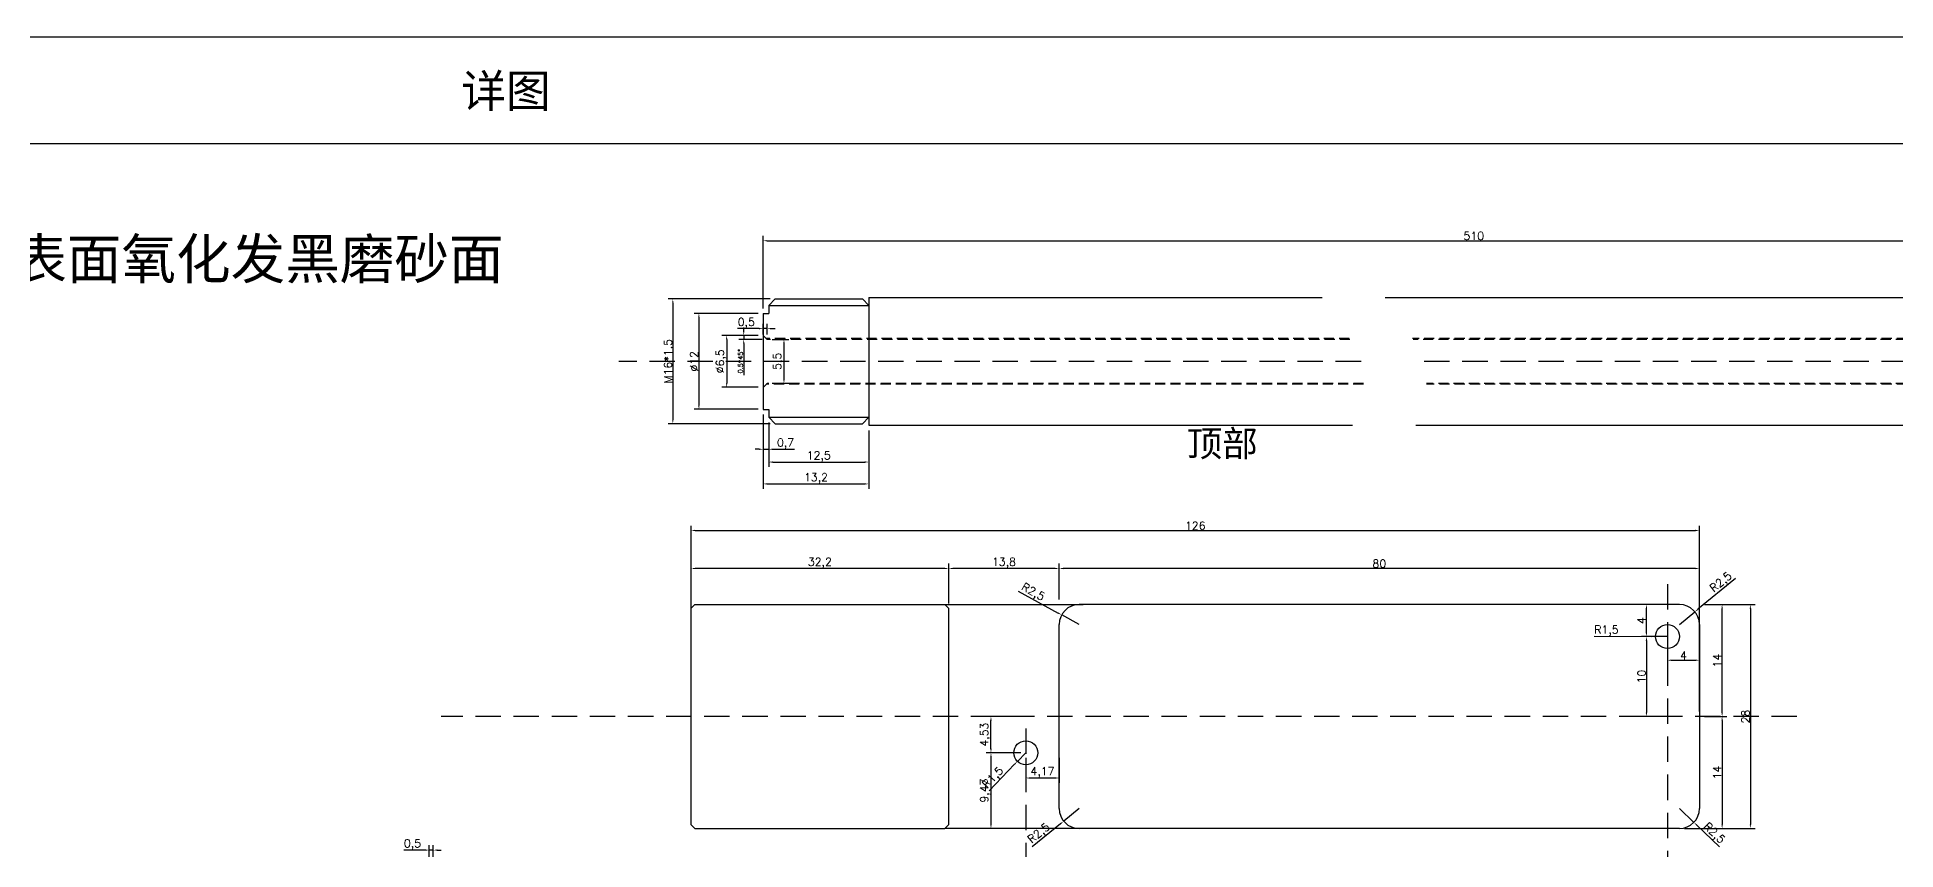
# Model space of a CAD drawing. Header units: millimetres. Extents: x 6817 to 10425, y -2870 to -164.
# Drawn here: x 9607.9 to 9840.1, y -265.9 to -164.3 of the extents above; entities that cross this region are included whole.
import ezdxf

# ---------------------------------------------------------------- set-up
doc = ezdxf.new("R2010")
doc.units = ezdxf.units.MM
doc.linetypes.add('HIDDEN', pattern=[9.525, 6.35, -3.175])
doc.layers.add('图层2', color=108, linetype='Continuous')
doc.styles.get("Standard").update_dxf_attribs({"font": 'txt', "bigfont": 'gbcbig.shx'})
doc.dimstyles.new('ISO-25', dxfattribs={"dimtxt": 1, "dimasz": 0.5, "dimexe": 0.6, "dimexo": 0.625, "dimgap": 0.1, "dimtad": 1, "dimtxsty": 'Standard', "dimcen": 2.5, "dimadec": 0, "dimazin": 0, "dimtfac": 1, "dimtmove": 0, "dimatfit": 3, "dimfxl": 1, "dimarcsym": 0})

# ---------------------------------------------------------------- blocks, each defined once
blk = doc.blocks.new('*D740')
at = {"layer": 'Defpoints', "color": 0, "linetype": 'ByBlock', "transparency": 16777216}
for p in [(9815.54, -235.23), (9818.37, -235.23), (9815.54, -249.23)]:
    blk.add_point(p, dxfattribs=at)
at = {"layer": '图层2', "color": 0, "linetype": 'ByBlock', "lineweight": -2, "transparency": 16777216}
for p, q in [((9816.17, -235.23), (9818.97, -235.23)), ((9818.37, -248.73), (9818.37, -235.73)), ((9816.17, -249.23), (9818.97, -249.23))]:
    blk.add_line(p, q, dxfattribs=at)
at = {"layer": '图层2', "color": 0, "linetype": 'ByBlock', "transparency": 16777216}
for points in [[(9818.29, -235.73), (9818.46, -235.73), (9818.37, -235.23)], [(9818.29, -248.73), (9818.46, -248.73), (9818.37, -249.23)]]:
    blk.add_solid(points, dxfattribs=at)
at = {"layer": '图层2', "color": 0, "linetype": 'ByBlock', "transparency": 16777216, "insert": (9817.77, -242.23), "char_height": 1, "attachment_point": 5, "rotation": 90}
blk.add_mtext('14', dxfattribs=at)
blk = doc.blocks.new('*D1229')
at = {"layer": 'Defpoints', "color": 0, "linetype": 'ByBlock', "transparency": 16777216}
for p in [(9818.37, -249.23), (9813.04, -263.23), (9818.37, -263.23)]:
    blk.add_point(p, dxfattribs=at)
at = {"layer": '图层2', "color": 0, "linetype": 'ByBlock', "lineweight": -2, "transparency": 16777216}
for p, q in [((9817.75, -249.23), (9817.77, -249.23)), ((9818.37, -249.73), (9818.37, -262.73)), ((9813.67, -263.23), (9818.97, -263.23))]:
    blk.add_line(p, q, dxfattribs=at)
at = {"layer": '图层2', "color": 0, "linetype": 'ByBlock', "transparency": 16777216}
for points in [[(9818.29, -249.73), (9818.46, -249.73), (9818.37, -249.23)], [(9818.29, -262.73), (9818.46, -262.73), (9818.37, -263.23)]]:
    blk.add_solid(points, dxfattribs=at)
at = {"layer": '图层2', "color": 0, "linetype": 'ByBlock', "transparency": 16777216, "insert": (9817.77, -256.23), "char_height": 1, "attachment_point": 5, "rotation": 90}
blk.add_mtext('14', dxfattribs=at)
blk = doc.blocks.new('*D741')
at = {"layer": 'Defpoints', "color": 0, "linetype": 'ByBlock', "transparency": 16777216}
for p in [(9735.55, -230.71), (9735.55, -235.23), (9815.54, -235.23)]:
    blk.add_point(p, dxfattribs=at)
at = {"layer": '图层2', "color": 0, "linetype": 'ByBlock', "lineweight": -2, "transparency": 16777216}
for p, q in [((9735.55, -234.6), (9735.55, -230.11)), ((9815.04, -230.71), (9736.05, -230.71)), ((9815.54, -234.6), (9815.54, -230.11))]:
    blk.add_line(p, q, dxfattribs=at)
at = {"layer": '图层2', "color": 0, "linetype": 'ByBlock', "transparency": 16777216}
for points in [[(9736.05, -230.63), (9736.05, -230.8), (9735.55, -230.71)], [(9815.04, -230.63), (9815.04, -230.8), (9815.54, -230.71)]]:
    blk.add_solid(points, dxfattribs=at)
at = {"layer": '图层2', "color": 0, "linetype": 'ByBlock', "transparency": 16777216, "insert": (9775.55, -230.11), "char_height": 1, "attachment_point": 5}
blk.add_mtext('80', dxfattribs=at)
blk = doc.blocks.new('*D742')
at = {"layer": 'Defpoints', "color": 0, "linetype": 'ByBlock', "transparency": 16777216}
for p in [(9721.75, -230.71), (9721.75, -235.23), (9735.55, -235.23)]:
    blk.add_point(p, dxfattribs=at)
at = {"layer": '图层2', "color": 0, "linetype": 'ByBlock', "lineweight": -2, "transparency": 16777216}
for p, q in [((9721.75, -234.6), (9721.75, -230.11)), ((9735.05, -230.71), (9722.25, -230.71)), ((9735.55, -234.6), (9735.55, -230.11))]:
    blk.add_line(p, q, dxfattribs=at)
at = {"layer": '图层2', "color": 0, "linetype": 'ByBlock', "transparency": 16777216}
for points in [[(9722.25, -230.63), (9722.25, -230.8), (9721.75, -230.71)], [(9735.05, -230.63), (9735.05, -230.8), (9735.55, -230.71)]]:
    blk.add_solid(points, dxfattribs=at)
at = {"layer": '图层2', "color": 0, "linetype": 'ByBlock', "transparency": 16777216, "insert": (9728.65, -230.03), "char_height": 1, "attachment_point": 5}
blk.add_mtext('13,8', dxfattribs=at)
blk = doc.blocks.new('*D1230')
at = {"layer": 'Defpoints', "color": 0, "linetype": 'ByBlock'}
for p in [(9689.55, -230.71), (9689.55, -235.73), (9721.75, -235.73)]:
    blk.add_point(p, dxfattribs=at)
at = {"layer": '图层2', "color": 0, "linetype": 'ByBlock', "lineweight": -2}
for p, q in [((9689.55, -235.1), (9689.55, -230.11)), ((9721.25, -230.71), (9690.05, -230.71)), ((9721.75, -235.1), (9721.75, -230.11))]:
    blk.add_line(p, q, dxfattribs=at)
at = {"layer": '图层2', "color": 0, "linetype": 'ByBlock'}
for points in [[(9690.05, -230.63), (9690.05, -230.8), (9689.55, -230.71)], [(9721.25, -230.63), (9721.25, -230.8), (9721.75, -230.71)]]:
    blk.add_solid(points, dxfattribs=at)
at = {"layer": '图层2', "color": 0, "linetype": 'ByBlock', "insert": (9705.65, -230.03), "char_height": 1, "attachment_point": 5}
blk.add_mtext('32,2', dxfattribs=at)
blk = doc.blocks.new('*D1231')
at = {"layer": 'Defpoints', "color": 0, "linetype": 'ByBlock', "transparency": 16777216}
for p in [(9731.38, -253.76), (9735.55, -253.76), (9735.55, -256.91)]:
    blk.add_point(p, dxfattribs=at)
at = {"layer": '图层2', "color": 0, "linetype": 'ByBlock', "lineweight": -2, "transparency": 16777216}
for p, q in [((9731.38, -254.38), (9731.38, -257.51)), ((9735.55, -254.38), (9735.55, -257.51)), ((9731.88, -256.91), (9735.05, -256.91))]:
    blk.add_line(p, q, dxfattribs=at)
at = {"layer": '图层2', "color": 0, "linetype": 'ByBlock', "transparency": 16777216}
for points in [[(9731.88, -256.83), (9731.88, -257), (9731.38, -256.91)], [(9735.05, -256.83), (9735.05, -257), (9735.55, -256.91)]]:
    blk.add_solid(points, dxfattribs=at)
at = {"layer": '图层2', "color": 0, "linetype": 'ByBlock', "transparency": 16777216, "insert": (9733.46, -256.23), "char_height": 1, "attachment_point": 5}
blk.add_mtext('4,17', dxfattribs=at)
blk = doc.blocks.new('*D1232')
at = {"layer": 'Defpoints', "color": 0, "linetype": 'ByBlock', "transparency": 16777216}
for p in [(9727.03, -249.23), (9730.99, -249.23), (9731.38, -253.76)]:
    blk.add_point(p, dxfattribs=at)
at = {"layer": '图层2', "color": 0, "linetype": 'ByBlock', "lineweight": -2, "transparency": 16777216}
for p, q in [((9730.37, -249.23), (9726.43, -249.23)), ((9727.03, -253.26), (9727.03, -249.73)), ((9730.75, -253.76), (9726.43, -253.76))]:
    blk.add_line(p, q, dxfattribs=at)
at = {"layer": '图层2', "color": 0, "linetype": 'ByBlock', "transparency": 16777216}
for points in [[(9726.94, -249.73), (9727.11, -249.73), (9727.03, -249.23)], [(9726.94, -253.26), (9727.11, -253.26), (9727.03, -253.76)]]:
    blk.add_solid(points, dxfattribs=at)
at = {"layer": '图层2', "color": 0, "linetype": 'ByBlock', "transparency": 16777216, "insert": (9726.34, -251.49), "char_height": 1, "attachment_point": 5, "rotation": 90}
blk.add_mtext('4,53', dxfattribs=at)
blk = doc.blocks.new('*D743')
at = {"layer": 'Defpoints', "color": 0, "linetype": 'ByBlock'}
for p in [(9816.17, -235.23), (9816.07, -263.23), (9821.9, -263.23)]:
    blk.add_point(p, dxfattribs=at)
at = {"layer": '图层2', "color": 0, "linetype": 'ByBlock', "lineweight": -2}
for p, q in [((9816.79, -235.23), (9822.5, -235.23)), ((9821.9, -235.73), (9821.9, -262.73)), ((9816.7, -263.23), (9822.5, -263.23))]:
    blk.add_line(p, q, dxfattribs=at)
at = {"layer": '图层2', "color": 0, "linetype": 'ByBlock'}
for points in [[(9821.82, -235.73), (9821.98, -235.73), (9821.9, -235.23)], [(9821.82, -262.73), (9821.98, -262.73), (9821.9, -263.23)]]:
    blk.add_solid(points, dxfattribs=at)
at = {"layer": '图层2', "color": 0, "linetype": 'ByBlock', "insert": (9821.3, -249.23), "char_height": 1, "attachment_point": 5, "rotation": 90}
blk.add_mtext('28', dxfattribs=at)
blk = doc.blocks.new('*D1233')
at = {"layer": 'Defpoints', "color": 0, "linetype": 'ByBlock', "transparency": 16777216}
for p in [(9810.04, -239.22), (9811.54, -239.23)]:
    blk.add_point(p, dxfattribs=at)
at = {"layer": '图层2', "color": 0, "linetype": 'ByBlock', "lineweight": -2, "transparency": 16777216}
for p, q in [((9802.4, -239.19), (9809.54, -239.22)), ((9811.54, -239.23), (9810.04, -239.22))]:
    blk.add_line(p, q, dxfattribs=at)
at = {"layer": '图层2', "color": 0, "linetype": 'ByBlock', "transparency": 16777216}
blk.add_solid([(9809.55, -239.13), (9809.54, -239.3), (9810.04, -239.22)], dxfattribs=at)
at = {"layer": '图层2', "color": 0, "linetype": 'ByBlock', "transparency": 16777216, "insert": (9803.92, -238.51), "char_height": 1, "attachment_point": 5, "rotation": 359.7505}
blk.add_mtext('R1,5', dxfattribs=at)
blk = doc.blocks.new('*D1234')
at = {"layer": 'Defpoints', "color": 0, "linetype": 'ByBlock', "transparency": 16777216}
for p in [(9811.54, -239.23), (9815.54, -239.23), (9815.54, -242.18)]:
    blk.add_point(p, dxfattribs=at)
at = {"layer": '图层2', "color": 0, "linetype": 'ByBlock', "lineweight": -2, "transparency": 16777216}
for p, q in [((9811.54, -239.85), (9811.54, -242.78)), ((9815.54, -239.85), (9815.54, -242.78)), ((9812.04, -242.18), (9815.04, -242.18))]:
    blk.add_line(p, q, dxfattribs=at)
at = {"layer": '图层2', "color": 0, "linetype": 'ByBlock', "transparency": 16777216}
for points in [[(9812.04, -242.1), (9812.04, -242.27), (9811.54, -242.18)], [(9815.04, -242.1), (9815.04, -242.27), (9815.54, -242.18)]]:
    blk.add_solid(points, dxfattribs=at)
at = {"layer": '图层2', "color": 0, "linetype": 'ByBlock', "transparency": 16777216, "insert": (9813.54, -241.58), "char_height": 1, "attachment_point": 5}
blk.add_mtext('4', dxfattribs=at)
blk = doc.blocks.new('*D1235')
at = {"layer": 'Defpoints', "color": 0, "linetype": 'ByBlock', "transparency": 16777216}
for p in [(9808.92, -235.23), (9812.03, -235.23), (9811.54, -239.23)]:
    blk.add_point(p, dxfattribs=at)
at = {"layer": '图层2', "color": 0, "linetype": 'ByBlock', "lineweight": -2, "transparency": 16777216}
for p, q in [((9811.41, -235.23), (9808.32, -235.23)), ((9808.92, -238.73), (9808.92, -235.73)), ((9810.92, -239.23), (9808.32, -239.23))]:
    blk.add_line(p, q, dxfattribs=at)
at = {"layer": '图层2', "color": 0, "linetype": 'ByBlock', "transparency": 16777216}
for points in [[(9808.83, -235.73), (9809, -235.73), (9808.92, -235.23)], [(9808.83, -238.73), (9809, -238.73), (9808.92, -239.23)]]:
    blk.add_solid(points, dxfattribs=at)
at = {"layer": '图层2', "color": 0, "linetype": 'ByBlock', "transparency": 16777216, "insert": (9808.32, -237.23), "char_height": 1, "attachment_point": 5, "rotation": 90}
blk.add_mtext('4', dxfattribs=at)
blk = doc.blocks.new('*D1236')
at = {"layer": 'Defpoints', "color": 0, "linetype": 'ByBlock', "transparency": 16777216}
for p in [(9811.54, -239.23), (9808.92, -249.23), (9811.54, -249.23)]:
    blk.add_point(p, dxfattribs=at)
at = {"layer": '图层2', "color": 0, "linetype": 'ByBlock', "lineweight": -2, "transparency": 16777216}
for p, q in [((9810.92, -239.23), (9808.32, -239.23)), ((9808.92, -239.73), (9808.92, -248.73)), ((9810.92, -249.23), (9808.32, -249.23))]:
    blk.add_line(p, q, dxfattribs=at)
at = {"layer": '图层2', "color": 0, "linetype": 'ByBlock', "transparency": 16777216}
for points in [[(9808.83, -239.73), (9809, -239.73), (9808.92, -239.23)], [(9808.83, -248.73), (9809, -248.73), (9808.92, -249.23)]]:
    blk.add_solid(points, dxfattribs=at)
at = {"layer": '图层2', "color": 0, "linetype": 'ByBlock', "transparency": 16777216, "insert": (9808.32, -244.23), "char_height": 1, "attachment_point": 5, "rotation": 90}
blk.add_mtext('10', dxfattribs=at)
blk = doc.blocks.new('*D1237')
at = {"layer": 'Defpoints', "color": 0, "linetype": 'ByBlock', "transparency": 16777216}
for p in [(9730.33, -254.83), (9731.38, -253.76)]:
    blk.add_point(p, dxfattribs=at)
at = {"layer": '图层2', "color": 0, "linetype": 'ByBlock', "lineweight": -2, "transparency": 16777216}
for p, q in [((9726.79, -258.5), (9729.98, -255.19)), ((9731.38, -253.76), (9730.33, -254.83))]:
    blk.add_line(p, q, dxfattribs=at)
at = {"layer": '图层2', "color": 0, "linetype": 'ByBlock', "transparency": 16777216}
blk.add_solid([(9729.92, -255.14), (9730.04, -255.25), (9730.33, -254.83)], dxfattribs=at)
at = {"layer": '图层2', "color": 0, "linetype": 'ByBlock', "transparency": 16777216, "insert": (9727.35, -256.93), "char_height": 1, "attachment_point": 5, "rotation": 45.9416}
blk.add_mtext('R1,5', dxfattribs=at)
blk = doc.blocks.new('*D1326')
at = {"layer": 'Defpoints', "color": 0, "linetype": 'ByBlock', "transparency": 16777216}
for p in [(9814.97, -236.14), (9813.04, -237.73)]:
    blk.add_point(p, dxfattribs=at)
at = {"layer": '图层2', "color": 0, "linetype": 'ByBlock', "lineweight": -2, "transparency": 16777216}
for p, q in [((9820.03, -231.95), (9815.36, -235.82)), ((9813.04, -237.73), (9814.97, -236.14))]:
    blk.add_line(p, q, dxfattribs=at)
at = {"layer": '图层2', "color": 0, "linetype": 'ByBlock', "transparency": 16777216}
blk.add_solid([(9815.31, -235.75), (9815.41, -235.88), (9814.97, -236.14)], dxfattribs=at)
at = {"layer": '图层2', "color": 0, "linetype": 'ByBlock', "transparency": 16777216, "insert": (9818.3, -232.5), "char_height": 1, "attachment_point": 5, "rotation": 39.5497}
blk.add_mtext('R2,5', dxfattribs=at)
blk = doc.blocks.new('*D1327')
at = {"layer": 'Defpoints', "color": 0, "linetype": 'ByBlock', "transparency": 16777216}
for p in [(9813.04, -260.73), (9814.85, -262.46)]:
    blk.add_point(p, dxfattribs=at)
at = {"layer": '图层2', "color": 0, "linetype": 'ByBlock', "lineweight": -2, "transparency": 16777216}
for p, q in [((9813.04, -260.73), (9814.85, -262.46)), ((9818.06, -265.53), (9815.21, -262.8))]:
    blk.add_line(p, q, dxfattribs=at)
at = {"layer": '图层2', "color": 0, "linetype": 'ByBlock', "transparency": 16777216}
blk.add_solid([(9815.27, -262.74), (9815.15, -262.86), (9814.85, -262.46)], dxfattribs=at)
at = {"layer": '图层2', "color": 0, "linetype": 'ByBlock', "transparency": 16777216, "insert": (9817.32, -263.87), "char_height": 1, "attachment_point": 5, "rotation": 316.2565}
blk.add_mtext('R2,5', dxfattribs=at)
blk = doc.blocks.new('*D1328')
at = {"layer": 'Defpoints', "color": 0, "linetype": 'ByBlock', "transparency": 16777216}
for p in [(9736.11, -262.31), (9738.05, -260.73)]:
    blk.add_point(p, dxfattribs=at)
at = {"layer": '图层2', "color": 0, "linetype": 'ByBlock', "lineweight": -2, "transparency": 16777216}
for p, q in [((9738.05, -260.73), (9736.11, -262.31)), ((9732.19, -265.49), (9735.72, -262.62))]:
    blk.add_line(p, q, dxfattribs=at)
at = {"layer": '图层2', "color": 0, "linetype": 'ByBlock', "transparency": 16777216}
blk.add_solid([(9735.67, -262.56), (9735.77, -262.69), (9736.11, -262.31)], dxfattribs=at)
at = {"layer": '图层2', "color": 0, "linetype": 'ByBlock', "transparency": 16777216, "insert": (9733.07, -263.9), "char_height": 1, "attachment_point": 5, "rotation": 39.1486}
blk.add_mtext('R2,5', dxfattribs=at)
blk = doc.blocks.new('*D1329')
at = {"layer": 'Defpoints', "color": 0, "linetype": 'ByBlock', "transparency": 16777216}
for p in [(9735.86, -236.52), (9738.05, -237.73)]:
    blk.add_point(p, dxfattribs=at)
at = {"layer": '图层2', "color": 0, "linetype": 'ByBlock', "lineweight": -2, "transparency": 16777216}
for p, q in [((9730.44, -233.53), (9735.42, -236.28)), ((9738.05, -237.73), (9735.86, -236.52))]:
    blk.add_line(p, q, dxfattribs=at)
at = {"layer": '图层2', "color": 0, "linetype": 'ByBlock', "transparency": 16777216}
blk.add_solid([(9735.46, -236.2), (9735.38, -236.35), (9735.86, -236.52)], dxfattribs=at)
at = {"layer": '图层2', "color": 0, "linetype": 'ByBlock', "transparency": 16777216, "insert": (9732.25, -233.74), "char_height": 1, "attachment_point": 5, "rotation": 331.0727}
blk.add_mtext('R2,5', dxfattribs=at)
blk = doc.blocks.new('*D1338')
at = {"layer": 'Defpoints', "color": 0, "linetype": 'ByBlock', "transparency": 16777216}
for p in [(9731.38, -253.76), (9727.03, -263.23), (9731.38, -263.23)]:
    blk.add_point(p, dxfattribs=at)
at = {"layer": '图层2', "color": 0, "linetype": 'ByBlock', "lineweight": -2, "transparency": 16777216}
for p, q in [((9730.75, -253.76), (9726.43, -253.76)), ((9727.03, -254.26), (9727.03, -262.73)), ((9730.75, -263.23), (9726.43, -263.23))]:
    blk.add_line(p, q, dxfattribs=at)
at = {"layer": '图层2', "color": 0, "linetype": 'ByBlock', "transparency": 16777216}
for points in [[(9726.94, -254.26), (9727.11, -254.26), (9727.03, -253.76)], [(9726.94, -262.73), (9727.11, -262.73), (9727.03, -263.23)]]:
    blk.add_solid(points, dxfattribs=at)
at = {"layer": '图层2', "color": 0, "linetype": 'ByBlock', "transparency": 16777216, "insert": (9726.34, -258.49), "char_height": 1, "attachment_point": 5, "rotation": 90}
blk.add_mtext('9,47', dxfattribs=at)
blk = doc.blocks.new('*D1789')
at = {"layer": 'Defpoints', "color": 0, "linetype": 'ByBlock'}
for p in [(9656.85, -265.93), (9656.85, -276.17), (9657.35, -276.17)]:
    blk.add_point(p, dxfattribs=at)
at = {"layer": '图层2', "color": 0, "linetype": 'ByBlock', "lineweight": -2}
for p, q in [((9656.35, -265.93), (9653.65, -265.93)), ((9656.85, -275.54), (9656.85, -265.33)), ((9657.35, -265.93), (9656.85, -265.93)), ((9657.35, -275.54), (9657.35, -265.33)), ((9657.85, -265.93), (9658.35, -265.93))]:
    blk.add_line(p, q, dxfattribs=at)
at = {"layer": '图层2', "color": 0, "linetype": 'ByBlock'}
for points in [[(9656.35, -265.84), (9656.35, -266.01), (9656.85, -265.93)], [(9657.85, -265.84), (9657.85, -266.01), (9657.35, -265.93)]]:
    blk.add_solid(points, dxfattribs=at)
at = {"layer": '图层2', "color": 0, "linetype": 'ByBlock', "insert": (9654.75, -265.24), "char_height": 1, "attachment_point": 5}
blk.add_mtext('0,5', dxfattribs=at)
blk = doc.blocks.new('*D1793')
at = {"layer": 'Defpoints', "color": 0, "linetype": 'ByBlock'}
for p in [(9698.56, -201.56), (9694.01, -208.06), (9698.56, -208.06)]:
    blk.add_point(p, dxfattribs=at)
at = {"layer": '图层2', "color": 0, "linetype": 'ByBlock', "lineweight": -2}
for p, q in [((9697.94, -201.56), (9693.41, -201.56)), ((9694.01, -202.06), (9694.01, -207.56)), ((9697.94, -208.06), (9693.41, -208.06))]:
    blk.add_line(p, q, dxfattribs=at)
at = {"layer": '图层2', "color": 0, "linetype": 'ByBlock'}
for points in [[(9693.92, -202.06), (9694.09, -202.06), (9694.01, -201.56)], [(9693.92, -207.56), (9694.09, -207.56), (9694.01, -208.06)]]:
    blk.add_solid(points, dxfattribs=at)
at = {"layer": '图层2', "color": 0, "linetype": 'ByBlock', "insert": (9693.32, -204.81), "char_height": 1, "attachment_point": 5, "rotation": 90}
blk.add_mtext('%%C6,5', dxfattribs=at)
blk = doc.blocks.new('*D1794')
at = {"layer": 'Defpoints', "color": 0, "linetype": 'ByBlock'}
for p in [(9698.56, -201.56), (9696.13, -202.06), (9699.06, -202.06)]:
    blk.add_point(p, dxfattribs=at)
at = {"layer": '图层2', "color": 0, "linetype": 'ByBlock', "lineweight": -2}
for p, q in [((9697.94, -201.56), (9695.53, -201.56)), ((9696.13, -201.06), (9696.13, -200.56)), ((9696.13, -201.56), (9696.13, -202.06)), ((9698.44, -202.06), (9695.53, -202.06)), ((9696.13, -202.56), (9696.13, -206.56))]:
    blk.add_line(p, q, dxfattribs=at)
at = {"layer": '图层2', "color": 0, "linetype": 'ByBlock'}
for points in [[(9696.05, -201.06), (9696.22, -201.06), (9696.13, -201.56)], [(9696.05, -202.56), (9696.22, -202.56), (9696.13, -202.06)]]:
    blk.add_solid(points, dxfattribs=at)
at = {"layer": '图层2', "color": 0, "linetype": 'ByBlock', "insert": (9695.73, -204.81), "char_height": 0.6, "attachment_point": 5, "rotation": 90}
blk.add_mtext('0.5*45%%D', dxfattribs=at)
blk = doc.blocks.new('*D1795')
at = {"layer": 'Defpoints', "color": 0, "linetype": 'ByBlock'}
for p in [(9698.56, -198.81), (9690.54, -210.81), (9698.56, -210.81)]:
    blk.add_point(p, dxfattribs=at)
at = {"layer": '图层2', "color": 0, "linetype": 'ByBlock', "lineweight": -2}
for p, q in [((9697.94, -198.81), (9689.94, -198.81)), ((9690.54, -199.31), (9690.54, -210.31)), ((9697.94, -210.81), (9689.94, -210.81))]:
    blk.add_line(p, q, dxfattribs=at)
at = {"layer": '图层2', "color": 0, "linetype": 'ByBlock'}
for points in [[(9690.45, -199.31), (9690.62, -199.31), (9690.54, -198.81)], [(9690.45, -210.31), (9690.62, -210.31), (9690.54, -210.81)]]:
    blk.add_solid(points, dxfattribs=at)
at = {"layer": '图层2', "color": 0, "linetype": 'ByBlock', "insert": (9689.94, -204.81), "char_height": 1, "attachment_point": 5, "rotation": 90}
blk.add_mtext('%%C12', dxfattribs=at)
blk = doc.blocks.new('*D1796')
at = {"layer": 'Defpoints', "color": 0, "linetype": 'ByBlock'}
for p in [(9700.06, -197.01), (9687.28, -212.61), (9700.06, -212.61)]:
    blk.add_point(p, dxfattribs=at)
at = {"layer": '图层2', "color": 0, "linetype": 'ByBlock', "lineweight": -2}
for p, q in [((9699.44, -197.01), (9686.68, -197.01)), ((9687.28, -197.51), (9687.28, -212.11)), ((9699.44, -212.61), (9686.68, -212.61))]:
    blk.add_line(p, q, dxfattribs=at)
at = {"layer": '图层2', "color": 0, "linetype": 'ByBlock'}
for points in [[(9687.2, -197.51), (9687.36, -197.51), (9687.28, -197.01)], [(9687.2, -212.11), (9687.36, -212.11), (9687.28, -212.61)]]:
    blk.add_solid(points, dxfattribs=at)
at = {"layer": '图层2', "color": 0, "linetype": 'ByBlock', "insert": (9686.68, -204.81), "char_height": 1, "attachment_point": 5, "rotation": 90}
blk.add_mtext('M16*1.5', dxfattribs=at)
blk = doc.blocks.new('*D1797')
at = {"layer": 'Defpoints', "color": 0, "linetype": 'ByBlock'}
for p in [(9698.56, -210.81), (9699.26, -211.81), (9699.26, -215.8)]:
    blk.add_point(p, dxfattribs=at)
at = {"layer": '图层2', "color": 0, "linetype": 'ByBlock', "lineweight": -2}
for p, q in [((9698.56, -211.44), (9698.56, -216.4)), ((9699.26, -212.44), (9699.26, -216.4)), ((9698.06, -215.8), (9697.56, -215.8)), ((9698.56, -215.8), (9699.26, -215.8)), ((9699.76, -215.8), (9702.46, -215.8))]:
    blk.add_line(p, q, dxfattribs=at)
at = {"layer": '图层2', "color": 0, "linetype": 'ByBlock'}
for points in [[(9698.06, -215.72), (9698.06, -215.89), (9698.56, -215.8)], [(9699.76, -215.72), (9699.76, -215.89), (9699.26, -215.8)]]:
    blk.add_solid(points, dxfattribs=at)
at = {"layer": '图层2', "color": 0, "linetype": 'ByBlock', "insert": (9701.36, -215.12), "char_height": 1, "attachment_point": 5}
blk.add_mtext('0,7', dxfattribs=at)
blk = doc.blocks.new('*D1798')
at = {"layer": 'Defpoints', "color": 0, "linetype": 'ByBlock'}
for p in [(9699.26, -211.81), (9711.76, -212.81), (9711.76, -217.4)]:
    blk.add_point(p, dxfattribs=at)
at = {"layer": '图层2', "color": 0, "linetype": 'ByBlock', "lineweight": -2}
for p, q in [((9699.26, -212.44), (9699.26, -218)), ((9711.76, -213.44), (9711.76, -218)), ((9699.76, -217.4), (9711.26, -217.4))]:
    blk.add_line(p, q, dxfattribs=at)
at = {"layer": '图层2', "color": 0, "linetype": 'ByBlock'}
for points in [[(9699.76, -217.32), (9699.76, -217.49), (9699.26, -217.4)], [(9711.26, -217.32), (9711.26, -217.49), (9711.76, -217.4)]]:
    blk.add_solid(points, dxfattribs=at)
at = {"layer": '图层2', "color": 0, "linetype": 'ByBlock', "insert": (9705.51, -216.72), "char_height": 1, "attachment_point": 5}
blk.add_mtext('12,5', dxfattribs=at)
blk = doc.blocks.new('*D1792')
at = {"layer": 'Defpoints', "color": 0, "linetype": 'ByBlock'}
for p in [(9698.56, -210.81), (9711.76, -212.81), (9711.76, -220.14)]:
    blk.add_point(p, dxfattribs=at)
at = {"layer": '图层2', "color": 0, "linetype": 'ByBlock', "lineweight": -2}
for p, q in [((9698.56, -211.44), (9698.56, -220.74)), ((9711.76, -213.44), (9711.76, -220.74)), ((9699.06, -220.14), (9711.26, -220.14))]:
    blk.add_line(p, q, dxfattribs=at)
at = {"layer": '图层2', "color": 0, "linetype": 'ByBlock'}
for points in [[(9699.06, -220.06), (9699.06, -220.22), (9698.56, -220.14)], [(9711.26, -220.06), (9711.26, -220.22), (9711.76, -220.14)]]:
    blk.add_solid(points, dxfattribs=at)
at = {"layer": '图层2', "color": 0, "linetype": 'ByBlock', "insert": (9705.16, -219.46), "char_height": 1, "attachment_point": 5}
blk.add_mtext('13,2', dxfattribs=at)
blk = doc.blocks.new('*D1804')
at = {"layer": 'Defpoints', "color": 0, "linetype": 'ByBlock'}
for p in [(9876.14, -189.73), (9698.56, -198.81), (9876.14, -198.56)]:
    blk.add_point(p, dxfattribs=at)
at = {"layer": '图层2', "color": 0, "linetype": 'ByBlock', "lineweight": -2}
for p, q in [((9698.56, -198.19), (9698.56, -189.13)), ((9699.06, -189.73), (9875.64, -189.73)), ((9876.14, -197.94), (9876.14, -189.13))]:
    blk.add_line(p, q, dxfattribs=at)
at = {"layer": '图层2', "color": 0, "linetype": 'ByBlock'}
for points in [[(9699.06, -189.65), (9699.06, -189.81), (9698.56, -189.73)], [(9875.64, -189.65), (9875.64, -189.81), (9876.14, -189.73)]]:
    blk.add_solid(points, dxfattribs=at)
at = {"layer": '图层2', "color": 0, "linetype": 'ByBlock', "insert": (9787.35, -189.13), "char_height": 1, "attachment_point": 5}
blk.add_mtext('510', dxfattribs=at)
blk = doc.blocks.new('*D1805')
at = {"layer": 'Defpoints', "color": 0, "linetype": 'ByBlock'}
for p in [(9699.06, -202.06), (9699.06, -207.56), (9701.16, -207.56)]:
    blk.add_point(p, dxfattribs=at)
at = {"layer": '图层2', "color": 0, "linetype": 'ByBlock', "lineweight": -2}
for p, q in [((9699.69, -202.06), (9701.76, -202.06)), ((9701.16, -202.56), (9701.16, -207.06)), ((9699.69, -207.56), (9701.76, -207.56))]:
    blk.add_line(p, q, dxfattribs=at)
at = {"layer": '图层2', "color": 0, "linetype": 'ByBlock'}
for points in [[(9701.08, -202.56), (9701.25, -202.56), (9701.16, -202.06)], [(9701.08, -207.06), (9701.25, -207.06), (9701.16, -207.56)]]:
    blk.add_solid(points, dxfattribs=at)
at = {"layer": '图层2', "color": 0, "linetype": 'ByBlock', "insert": (9700.48, -204.81), "char_height": 1, "attachment_point": 5, "rotation": 90}
blk.add_mtext('5,5', dxfattribs=at)
blk = doc.blocks.new('*D1806')
at = {"layer": 'Defpoints', "color": 0, "linetype": 'ByBlock'}
for p in [(9698.56, -200.72), (9698.56, -202.06), (9699.06, -202.06)]:
    blk.add_point(p, dxfattribs=at)
at = {"layer": '图层2', "color": 0, "linetype": 'ByBlock', "lineweight": -2}
for p, q in [((9698.06, -200.72), (9695.36, -200.72)), ((9698.56, -201.44), (9698.56, -200.12)), ((9699.06, -200.72), (9698.56, -200.72)), ((9699.06, -201.44), (9699.06, -200.12)), ((9699.56, -200.72), (9700.06, -200.72))]:
    blk.add_line(p, q, dxfattribs=at)
at = {"layer": '图层2', "color": 0, "linetype": 'ByBlock'}
for points in [[(9698.06, -200.64), (9698.06, -200.81), (9698.56, -200.72)], [(9699.56, -200.64), (9699.56, -200.81), (9699.06, -200.72)]]:
    blk.add_solid(points, dxfattribs=at)
at = {"layer": '图层2', "color": 0, "linetype": 'ByBlock', "insert": (9696.46, -200.04), "char_height": 1, "attachment_point": 5}
blk.add_mtext('0,5', dxfattribs=at)
blk = doc.blocks.new('*D1808')
at = {"layer": 'Defpoints', "color": 0, "linetype": 'ByBlock'}
for p in [(9815.54, -225.96), (9689.55, -249.23), (9815.54, -249.23)]:
    blk.add_point(p, dxfattribs=at)
at = {"layer": '图层2', "color": 0, "linetype": 'ByBlock', "lineweight": -2}
for p, q in [((9689.55, -248.6), (9689.55, -225.36)), ((9690.05, -225.96), (9815.04, -225.96)), ((9815.54, -248.6), (9815.54, -225.36))]:
    blk.add_line(p, q, dxfattribs=at)
at = {"layer": '图层2', "color": 0, "linetype": 'ByBlock'}
for points in [[(9690.05, -225.87), (9690.05, -226.04), (9689.55, -225.96)], [(9815.04, -225.87), (9815.04, -226.04), (9815.54, -225.96)]]:
    blk.add_solid(points, dxfattribs=at)
at = {"layer": '图层2', "color": 0, "linetype": 'ByBlock', "insert": (9752.55, -225.36), "char_height": 1, "attachment_point": 5}
blk.add_mtext('126', dxfattribs=at)

msp = doc.modelspace()

# ---------------------------------------------------------------- linework, layer by layer
at = {"layer": '图层2', "color": 2, "linetype": 'ByBlock'}
for p, q in [((10062.569, -164.27), (9492.484, -164.27)), ((10062.569, -177.621), (9492.484, -177.621)), ((9711.761, -196.812), (9768.387, -196.812)), ((9711.761, -196.812), (9711.761, -212.812)), ((9776.272, -196.812), (9866.139, -196.812)), ((9698.561, -198.812), (9699.261, -198.812)), ((9698.561, -198.812), (9698.561, -210.812)), ((9699.261, -197.812), (9711.761, -197.812)), ((9699.261, -197.812), (9699.261, -198.812)), ((9698.561, -210.812), (9699.261, -210.812)), ((9699.261, -210.812), (9699.261, -211.812)), ((9699.261, -211.812), (9711.761, -211.812)), ((9711.761, -212.812), (9772.212, -212.812)), ((9780.097, -212.812), (9866.139, -212.812)), ((9690.045, -235.227), (9689.545, -235.727)), ((9689.545, -235.727), (9689.545, -262.727)), ((9690.045, -235.227), (9721.245, -235.227)), ((9721.745, -235.727), (9721.245, -235.227)), ((9721.245, -235.227), (9738.545, -235.227)), ((9721.745, -262.727), (9721.745, -235.727)), ((9813.045, -235.227), (9738.045, -235.227)), ((9735.545, -260.727), (9735.545, -237.727)), ((9815.545, -237.727), (9815.545, -260.727)), ((9690.045, -263.227), (9689.545, -262.727)), ((9690.045, -263.227), (9721.245, -263.227)), ((9721.245, -263.227), (9721.745, -262.727)), ((9738.545, -263.227), (9721.245, -263.227)), ((9813.045, -263.227), (9738.045, -263.227))]:
    msp.add_line(p, q, dxfattribs=at)
at = {"layer": '图层2', "color": 4, "linetype": 'ByBlock'}
for p, q in [((9700.061, -197.012), (9699.261, -197.812)), ((9700.061, -197.012), (9710.961, -197.012)), ((9710.961, -197.012), (9711.761, -197.812)), ((9699.061, -202.062), (9698.561, -201.562)), ((9699.061, -207.562), (9698.561, -208.062)), ((9700.061, -212.612), (9699.261, -211.812)), ((9700.061, -212.612), (9710.961, -212.612)), ((9710.961, -212.612), (9711.761, -211.812))]:
    msp.add_line(p, q, dxfattribs=at)
at = {"layer": '图层2', "color": 1, "linetype": 'HIDDEN', "ltscale": 0.2}
for p, q in [((9771.787, -201.942), (9698.941, -201.942)), ((9875.759, -201.942), (9779.672, -201.942)), ((9771.876, -202.062), (9699.061, -202.062)), ((9875.639, -202.062), (9779.761, -202.062)), ((9773.568, -207.682), (9698.941, -207.682)), ((9773.574, -207.562), (9699.061, -207.562)), ((9875.759, -207.682), (9781.453, -207.682)), ((9875.639, -207.562), (9781.459, -207.562))]:
    msp.add_line(p, q, dxfattribs=at)
at = {"layer": '图层2', "color": 3, "linetype": 'HIDDEN', "ltscale": 0.5}
for p, q in [((9773.258, -204.812), (9680.531, -204.812)), ((9884.337, -204.812), (9781.143, -204.812)), ((9811.545, -232.68), (9811.545, -318.231)), ((9827.718, -249.227), (9658.324, -249.227)), ((9731.375, -250.728), (9731.375, -365.691))]:
    msp.add_line(p, q, dxfattribs=at)
at = {"layer": '图层2', "color": 2, "linetype": 'ByBlock'}
msp.add_circle((9811.545, -239.227), 1.5, dxfattribs=at)
at = {"layer": '图层2', "color": 1, "linetype": 'ByBlock'}
msp.add_circle((9731.375, -253.757), 1.5, dxfattribs=at)
at = {"layer": '图层2', "color": 2, "linetype": 'ByBlock'}
for centre, start, end in [((9738.045, -237.727), 90, 180), ((9813.045, -237.727), 0, 90), ((9738.045, -260.727), 180, 270), ((9813.045, -260.727), 270, 0)]:
    msp.add_arc(centre, 2.5, start, end, dxfattribs=at)

# ---------------------------------------------------------------- texts
at = {"color": 2, "attachment_point": 1}
for s, insert, char_height, width in [('{\\fSimSun|b0|i0|c134|p2;详图}', (9660.833, -168.947), 4.10936, 18.02773), ('{\\fSimSun|b0|i0|c134|p2;7075硬铝表面氧化发黑磨砂面}', (9577.505, -189.49), 5, 105.47937)]:
    msp.add_mtext(s, dxfattribs=dict(at, insert=insert, char_height=char_height, width=width))
at = {"layer": '图层2', "color": 6, "linetype": 'ByBlock', "insert": (9760.357, -213.464), "char_height": 3.25, "attachment_point": 3}
msp.add_mtext_dynamic_manual_height_columns('{\\fSimSun|b0|i0|c134|p2;\\C0;顶部}', width=15.45396, gutter_width=12.5, heights=[0], dxfattribs=at)

# ---------------------------------------------------------------- dimensions: what is measured, and where the dimension line sits
at = {"layer": '图层2', "color": 1, "linetype": 'ByBlock'}
dim = msp.add_linear_dim(base=(9876.139, -189.729), p1=(9698.561, -198.812), p2=(9876.139, -198.562), text='510', dimstyle='ISO-25', dxfattribs=at)
dim.commit()
dim.dimension.update_dxf_attribs({"geometry": '*D1804', "text_midpoint": (9787.35, -189.129)})
for base, p1, p2, text, picture, middle in [((9687.28, -212.612), (9700.061, -197.012), (9700.061, -212.612), 'M16*1.5', '*D1796', (9686.68, -204.812)), ((9690.536, -210.812), (9698.561, -198.812), (9698.561, -210.812), '%%C<>', '*D1795', (9689.936, -204.812)), ((9694.006, -208.062), (9698.561, -201.562), (9698.561, -208.062), '%%C<>', '*D1793', (9693.323, -204.812))]:
    dim = msp.add_linear_dim(base=base, p1=p1, p2=p2, angle=90, text=text, dimstyle='ISO-25', dxfattribs=at)
    dim.commit()
    dim.dimension.update_dxf_attribs({"geometry": picture, "text_midpoint": middle})
for base, p1, p2, picture, middle in [((9698.561, -200.722), (9699.061, -202.062), (9698.561, -202.062), '*D1806', (9696.461, -200.039)), ((9699.261, -215.803), (9698.561, -210.812), (9699.261, -211.812), '*D1797', (9701.361, -215.119)), ((9711.761, -220.14), (9698.561, -210.812), (9711.761, -212.812), '*D1792', (9705.161, -219.457)), ((9711.761, -217.405), (9699.261, -211.812), (9711.761, -212.812), '*D1798', (9705.511, -216.722)), ((9815.545, -225.957), (9689.545, -249.227), (9815.545, -249.227), '*D1808', (9752.545, -225.357)), ((9656.851, -265.926), (9657.351, -276.166), (9656.851, -276.166), '*D1789', (9654.751, -265.243))]:
    dim = msp.add_linear_dim(base=base, p1=p1, p2=p2, dimstyle='ISO-25', dxfattribs=at)
    dim.commit()
    dim.dimension.update_dxf_attribs({"geometry": picture, "text_midpoint": middle})
dim = msp.add_linear_dim(base=(9696.133, -202.062), p1=(9698.561, -201.562), p2=(9699.061, -202.062), angle=90, text='0.5*45%%D', dimstyle='ISO-25', override={"dimtxt": 0.6}, dxfattribs=at)
dim.commit()
dim.dimension.update_dxf_attribs({"geometry": '*D1794', "text_midpoint": (9695.733, -204.812)})
for base, p1, p2, picture, middle in [((9701.165, -207.562), (9699.061, -202.062), (9699.061, -207.562), '*D1805', (9700.481, -204.812)), ((9821.901, -263.227), (9816.17, -235.227), (9816.072, -263.227), '*D743', (9821.301, -249.227))]:
    dim = msp.add_linear_dim(base=base, p1=p1, p2=p2, angle=90, dimstyle='ISO-25', dxfattribs=at)
    dim.commit()
    dim.dimension.update_dxf_attribs({"geometry": picture, "text_midpoint": middle})
at = {"layer": '图层2', "color": 6, "linetype": 'ByBlock'}
for base, p1, p2, angle, picture, middle in [((9689.545, -230.712), (9721.745, -235.727), (9689.545, -235.727), 180, '*D1230', (9705.645, -230.029)), ((9721.745, -230.712), (9735.545, -235.227), (9721.745, -235.227), 180, '*D742', (9728.645, -230.029)), ((9735.545, -230.712), (9815.545, -235.227), (9735.545, -235.227), 180, '*D741', (9775.545, -230.112)), ((9808.918, -235.227), (9811.545, -239.227), (9812.031, -235.227), 90, '*D1235', (9808.318, -237.227)), ((9818.374, -235.227), (9815.545, -249.227), (9815.545, -235.227), 90, '*D740', (9817.774, -242.227)), ((9808.918, -249.227), (9811.545, -239.227), (9811.545, -249.227), 90, '*D1236', (9808.318, -244.227)), ((9815.545, -242.183), (9811.545, -239.227), (9815.545, -239.227), 180, '*D1234', (9813.545, -241.583)), ((9727.026, -249.227), (9731.375, -253.757), (9730.995, -249.227), 90, '*D1232', (9726.343, -251.492)), ((9818.374, -263.227), (9818.374, -249.227), (9813.045, -263.227), 90, '*D1229', (9817.774, -256.227)), ((9727.026, -263.227), (9731.375, -253.757), (9731.375, -263.227), 90, '*D1338', (9726.343, -258.492)), ((9735.545, -256.912), (9731.375, -253.757), (9735.545, -253.757), 180, '*D1231', (9733.46, -256.229))]:
    dim = msp.add_linear_dim(base=base, p1=p1, p2=p2, angle=angle, dimstyle='ISO-25', dxfattribs=at)
    dim.commit()
    dim.dimension.update_dxf_attribs({"geometry": picture, "text_midpoint": middle})
for center, mpoint, picture, middle in [((9813.045, -237.727), (9814.973, -236.135), '*D1326', (9818.737, -233.027)), ((9738.045, -237.727), (9735.857, -236.518), '*D1329', (9731.916, -234.34)), ((9811.545, -239.227), (9810.045, -239.221), '*D1233', (9803.914, -239.194)), ((9731.375, -253.757), (9730.332, -254.835), '*D1237', (9727.84, -257.41)), ((9738.045, -260.727), (9736.107, -262.305), '*D1328', (9733.498, -264.429)), ((9813.045, -260.727), (9814.851, -262.456), '*D1327', (9816.847, -264.366))]:
    dim = msp.add_radius_dim(center=center, mpoint=mpoint, dimstyle='ISO-25', dxfattribs=at)
    dim.commit()
    dim.dimension.update_dxf_attribs({"geometry": picture, "text_midpoint": middle, "dimtype": 164})

doc.saveas('drawing.dxf')
